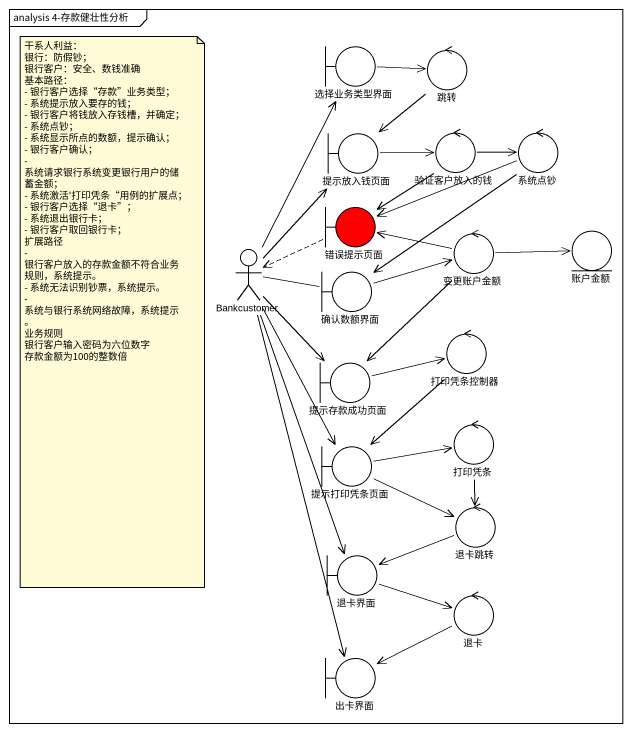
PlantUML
@startuml
mainframe analysis 4-存款健壮性分析
boundary 选择业务类型界面
control 跳转
boundary 提示放入钱页面
control 验证客户放入的钱
control 系统点钞
boundary 错误提示页面 #FF0000
actor Bankcustomer
control 变更账户金额
entity 账户金额
boundary 确认数额界面
control 打印凭条控制器
boundary 提示存款成功页面
boundary 提示打印凭条页面
control 打印凭条
control 退卡跳转
boundary 退卡界面
control 退卡
boundary 出卡界面
选择业务类型界面 -right-> 跳转
跳转 --> 提示放入钱页面
提示放入钱页面 -right-> 验证客户放入的钱
验证客户放入的钱 -right-> 系统点钞
验证客户放入的钱 --> 错误提示页面
系统点钞 -left-> 错误提示页面
系统点钞 --> 确认数额界面
错误提示页面 .left.> Bankcustomer
Bankcustomer -up-> 选择业务类型界面
Bankcustomer -up-> 提示放入钱页面
Bankcustomer -right- 确认数额界面
Bankcustomer --> 提示存款成功页面
Bankcustomer --> 提示打印凭条页面
Bankcustomer --> 退卡界面
Bankcustomer --> 出卡界面
变更账户金额 -left-> 错误提示页面
变更账户金额 -right-> 账户金额
变更账户金额 --> 提示存款成功页面
确认数额界面 -right-> 变更账户金额
打印凭条控制器 --> 提示打印凭条页面
提示存款成功页面 -right-> 打印凭条控制器
提示打印凭条页面 -right-> 打印凭条
提示打印凭条页面 -right-> 退卡跳转
打印凭条 --> 退卡跳转
退卡跳转 -left-> 退卡界面
退卡界面 -right-> 退卡
退卡 -left-> 出卡界面
note as N1
  干系人利益：
  银行：防假钞；
  银行客户：安全、数钱准确
  基本路径：
  - 银行客户选择“存款”业务类型；
  - 系统提示放入要存的钱；
  - 银行客户将钱放入存钱槽，并确定；
  - 系统点钞；
  - 系统显示所点的数额，提示确认；
  - 银行客户确认；
  - 系统请求银行系统变更银行用户的储蓄金额；
  - 系统激活'打印凭条“用例的扩展点；
  - 银行客户选择“退卡”；
  - 系统退出银行卡；
  - 银行客户取回银行卡；
  扩展路径
  - 银行客户放入的存款金额不符合业务规则，系统提示。
  - 系统无法识别钞票，系统提示。
  - 系统与银行系统网络故障，系统提示。
  业务规则
  银行客户输入密码为六位数字
  存款金额为100的整数倍
end note
@enduml
